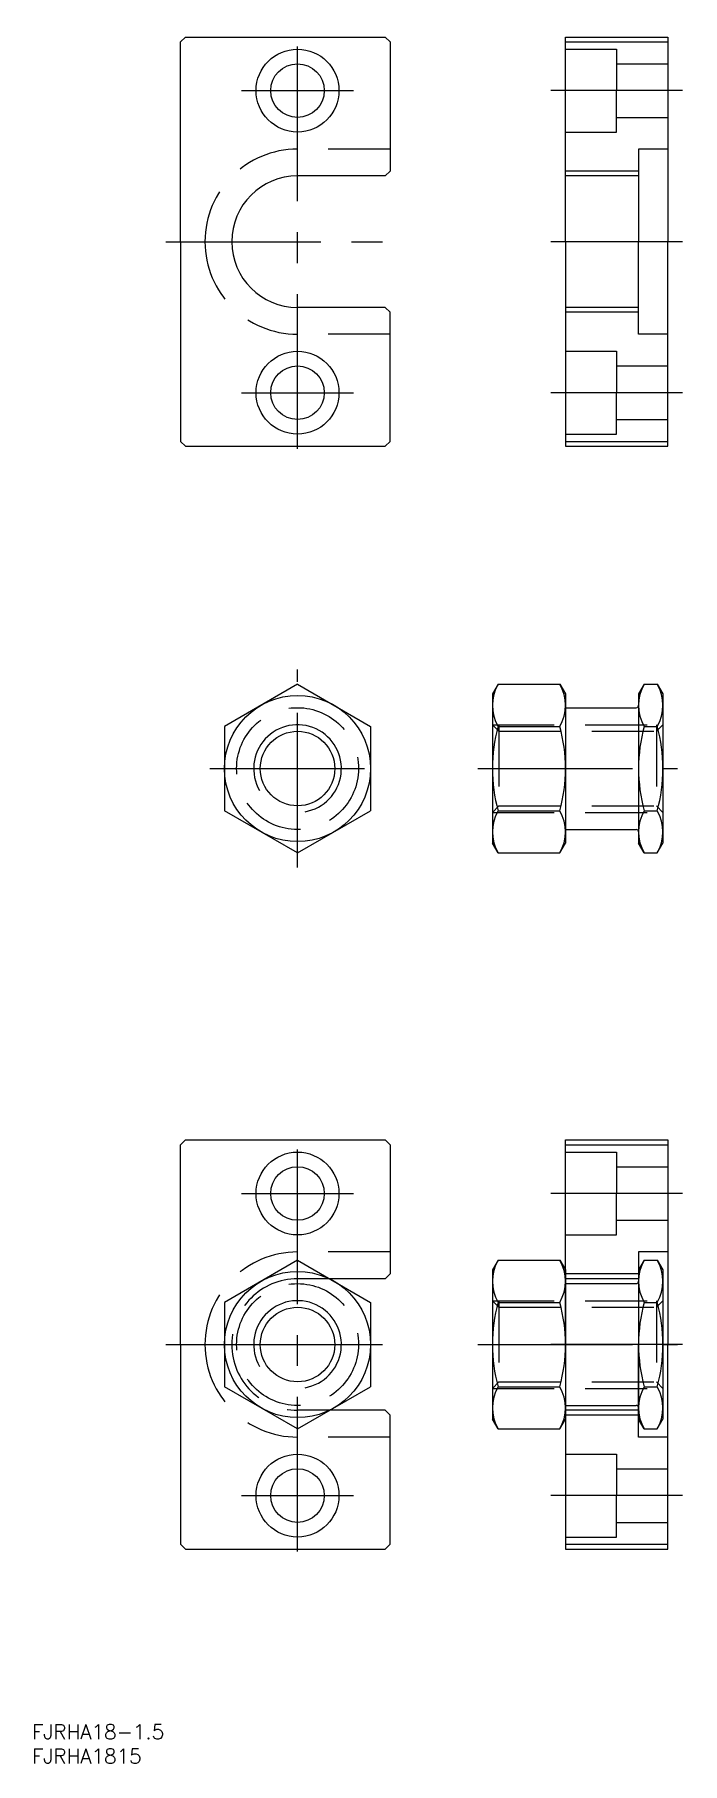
# Model space of a CAD drawing. Extents: x -54 to 79, y -86 to 269.
import ezdxf

# ---------------------------------------------------------------- set-up
doc = ezdxf.new("R2010")
doc.units = 0
doc.linetypes.add('CENTER', pattern=[50.8, 31.75, -6.35, 6.35, -6.35])
doc.linetypes.add('DASHED', pattern=[19.05, 12.7, -6.35])
doc.layers.get('0').update_dxf_attribs({"linetype": 'CONTINUOUS'})
doc.layers.add('CENTER', color=1, linetype='CENTER')
doc.styles.get("Standard").update_dxf_attribs({"font": 'txt.shx', "height": 3, "bigfont": 'bigfont.shx'})

# ---------------------------------------------------------------- blocks, each defined once
blk = doc.blocks.new('*U21')
at = {"color": 7, "linetype": 'CONTINUOUS'}
blk.add_text('FJRHA18-1.5', height=3, dxfattribs=at).set_placement((-54.49, -80.97))
blk = doc.blocks.new('*U22')
at = {"color": 7, "linetype": 'CONTINUOUS'}
blk.add_text('FJRHA1815', height=3, dxfattribs=at).set_placement((-54.49, -85.97))

msp = doc.modelspace()

# ---------------------------------------------------------------- linework, layer by layer
for p, q in [((-24, 267.35), (-23, 268.35)), ((-24, 226.35), (-24, 267.35)), ((-23, 268.35), (18, 268.35)), ((18, 268.35), (19, 267.35)), ((19, 267.35), (19, 240.85)), ((55, 226.35), (55, 268.35)), ((55, 268.35), (76, 268.35)), ((55, 267.35), (76, 267.35)), ((76, 268.35), (76, 226.35)), ((70, 245.35), (70, 226.35)), ((76, 245.35), (70, 245.35)), ((18, 239.85), (0, 239.85)), ((18, 239.85), (19, 240.85)), ((70, 240.85), (55, 240.85)), ((70, 239.85), (55, 239.85)), ((-24, 226.35), (-24, 185.35)), ((55, 226.35), (55, 184.35)), ((70, 207.35), (70, 226.35)), ((76, 184.35), (76, 226.35)), ((18, 212.85), (0, 212.85)), ((18, 212.85), (19, 211.85)), ((19, 185.35), (19, 211.85)), ((70, 212.85), (55, 212.85)), ((70, 211.85), (55, 211.85)), ((76, 207.35), (70, 207.35)), ((-24, 185.35), (-23, 184.35)), ((18, 184.35), (19, 185.35)), ((55, 185.35), (76, 185.35)), ((-23, 184.35), (18, 184.35)), ((55, 184.35), (76, 184.35)), ((0, 135.53), (-15, 126.87)), ((0, 135.53), (15, 126.87)), ((41.16, 135.53), (40, 133.52)), ((41.16, 135.53), (53.84, 135.53)), ((53.84, 135.53), (55, 133.52)), ((71.16, 135.53), (70, 133.52)), ((71.16, 135.53), (73.84, 135.53)), ((73.84, 135.53), (75, 133.52)), ((40, 133.52), (40, 102.9)), ((55, 133.52), (55, 130.71)), ((70, 133.52), (70, 131.21)), ((75, 133.52), (75, 102.9)), ((55, 130.71), (55, 105.71)), ((55, 130.71), (69.5, 130.71)), ((70, 130.71), (70, 105.71)), ((-15, 126.87), (-15, 109.55)), ((15, 126.87), (15, 109.55)), ((41.16, 126.87), (53.84, 126.87)), ((71.16, 126.87), (73.84, 126.87)), ((0, 100.89), (-15, 109.55)), ((0, 100.89), (15, 109.55)), ((41.16, 109.55), (53.84, 109.55)), ((71.16, 109.55), (73.84, 109.55)), ((55, 105.71), (69.5, 105.71)), ((55, 105.71), (55, 102.9)), ((70, 105.21), (70, 102.9)), ((41.16, 100.89), (40, 102.9)), ((41.16, 100.89), (53.84, 100.89)), ((53.84, 100.89), (55, 102.9)), ((71.16, 100.89), (70, 102.9)), ((71.16, 100.89), (73.84, 100.89)), ((73.84, 100.89), (75, 102.9)), ((-24, 41), (-23, 42)), ((-24, 0), (-24, 41)), ((-23, 42), (18, 42)), ((18, 42), (19, 41)), ((19, 41), (19, 14.5)), ((55, 0), (55, 42)), ((55, 42), (76, 42)), ((55, 41), (76, 41)), ((76, 42), (76, 0)), ((70, 19), (70, 0)), ((76, 19), (70, 19)), ((0, 17.32), (-15, 8.66)), ((0, 17.32), (15, 8.66)), ((18, 13.5), (19, 14.5)), ((41.16, 17.32), (40, 15.31)), ((40, 15.31), (40, -15.31)), ((41.16, 17.32), (53.84, 17.32)), ((53.84, 17.32), (55, 15.31)), ((55, 15.31), (55, 12.5)), ((70, 14.5), (55, 14.5)), ((71.16, 17.32), (70, 15.31)), ((70, 15.31), (70, 13)), ((71.16, 17.32), (73.84, 17.32)), ((73.84, 17.32), (75, 15.31)), ((75, 15.31), (75, -15.31)), ((18, 13.5), (6.62, 13.5)), ((70, 13.5), (55, 13.5)), ((55, 12.5), (55, -12.5)), ((55, 12.5), (69.5, 12.5)), ((70, 12.5), (70, -12.5)), ((-15, 8.66), (-15, -8.66)), ((15, 8.66), (15, -8.66)), ((41.16, 8.66), (53.84, 8.66)), ((71.16, 8.66), (73.84, 8.66)), ((-24, 0), (-24, -41)), ((55, 0), (55, -42)), ((70, -19), (70, 0)), ((76, -42), (76, 0)), ((0, -17.32), (-15, -8.66)), ((0, -17.32), (15, -8.66)), ((41.16, -8.66), (53.84, -8.66)), ((71.16, -8.66), (73.84, -8.66)), ((18, -13.5), (6.62, -13.5)), ((18, -13.5), (19, -14.5)), ((55, -12.5), (69.5, -12.5)), ((55, -12.5), (55, -15.31)), ((70, -13.5), (55, -13.5)), ((70, -13), (70, -15.31)), ((19, -41), (19, -14.5)), ((41.16, -17.32), (40, -15.31)), ((41.16, -17.32), (53.84, -17.32)), ((53.84, -17.32), (55, -15.31)), ((70, -14.5), (55, -14.5)), ((71.16, -17.32), (70, -15.31)), ((71.16, -17.32), (73.84, -17.32)), ((73.84, -17.32), (75, -15.31)), ((76, -19), (70, -19)), ((-24, -41), (-23, -42)), ((-23, -42), (18, -42)), ((18, -42), (19, -41)), ((55, -41), (76, -41)), ((55, -42), (76, -42))]:
    msp.add_line(p, q)
at = {"color": 3, "linetype": 'DASHED'}
for p, q in [((55, 265.85), (65.5, 265.85)), ((65.5, 265.85), (65.5, 257.35)), ((65.5, 262.85), (76, 262.85)), ((65.5, 248.85), (65.5, 257.35)), ((55, 248.85), (65.5, 248.85)), ((65.5, 251.85), (76, 251.85)), ((19, 245.35), (0, 245.35)), ((19, 207.35), (0, 207.35)), ((55, 203.85), (65.5, 203.85)), ((65.5, 203.85), (65.5, 195.35)), ((65.5, 200.85), (76, 200.85)), ((65.5, 186.85), (65.5, 195.35)), ((65.5, 189.85), (76, 189.85)), ((55, 186.85), (65.5, 186.85)), ((40, 127.21), (75, 127.21)), ((40, 127.21), (41.35, 125.86)), ((41.35, 127.21), (41.35, 109.21)), ((41.35, 125.86), (73.65, 125.86)), ((73.65, 127.21), (73.65, 109.21)), ((75, 127.21), (73.65, 125.86)), ((40, 109.21), (41.35, 110.56)), ((41.35, 110.56), (73.65, 110.56)), ((75, 109.21), (73.65, 110.56)), ((40, 109.21), (75, 109.21)), ((55, 39.5), (65.5, 39.5)), ((65.5, 39.5), (65.5, 31)), ((65.5, 36.5), (76, 36.5)), ((65.5, 22.5), (65.5, 31)), ((65.5, 25.5), (76, 25.5)), ((55, 22.5), (65.5, 22.5)), ((19, 19), (0, 19)), ((6.62, 13.5), (0, 13.5)), ((40, 9), (75, 9)), ((40, 9), (41.35, 7.65)), ((41.35, 9), (41.35, -9)), ((41.35, 7.65), (73.65, 7.65)), ((73.65, 9), (73.65, -9)), ((75, 9), (73.65, 7.65)), ((40, -9), (41.35, -7.65)), ((40, -9), (75, -9)), ((41.35, -7.65), (73.65, -7.65)), ((75, -9), (73.65, -7.65)), ((6.62, -13.5), (0, -13.5)), ((19, -19), (0, -19)), ((55, -22.5), (65.5, -22.5)), ((65.5, -22.5), (65.5, -31)), ((65.5, -25.5), (76, -25.5)), ((65.5, -39.5), (65.5, -31)), ((65.5, -36.5), (76, -36.5)), ((55, -39.5), (65.5, -39.5))]:
    msp.add_line(p, q, dxfattribs=at)
for centre, radius in [((0, 257.35), 8.5), ((0, 257.35), 5.5), ((0, 195.35), 8.5), ((0, 195.35), 5.5), ((0, 118.21), 15), ((0, 118.21), 7.65), ((0, 31), 8.5), ((0, 31), 5.5), ((0, 0), 15), ((0, 0), 7.65), ((0, -31), 8.5), ((0, -31), 5.5)]:
    msp.add_circle(centre, radius)
for centre in [(0, 118.21), (0, 0)]:
    msp.add_circle(centre, 12.5, dxfattribs=at)
for centre, radius, start, end in [((0, 226.35), 19, 90, 180), ((0, 226.35), 19, 180, 270), ((0, 0), 19, 90, 180), ((0, 0), 13.5, 90, 180), ((0, 0), 19, 180, 270), ((0, 0), 13.5, 180, 270)]:
    msp.add_arc(centre, radius, start, end, dxfattribs=at)
for centre, radius, start, end in [((0, 226.35), 13.5, 90, 180), ((0, 226.35), 13.5, 180, 270), ((48.66, 131.2), 8.66, 150, 210), ((46.34, 131.2), 8.66, 330, 30), ((78.66, 131.2), 8.66, 150, 210), ((66.34, 131.2), 8.66, 330, 30), ((69.5, 131.21), 0.5, 270, 0), ((72.9, 118.21), 32.9, 164.7385, 195.2615), ((22.1, 118.21), 32.9, 344.7385, 15.2615), ((102.9, 118.21), 32.9, 164.7385, 195.2615), ((42.1, 118.21), 32.9, 344.7385, 15.2615), ((48.66, 105.22), 8.66, 150, 210), ((46.34, 105.22), 8.66, 330, 30), ((78.66, 105.22), 8.66, 150, 210), ((66.34, 105.22), 8.66, 330, 30), ((69.5, 105.21), 0.5, 0, 90), ((48.66, 12.99), 8.66, 150, 210), ((46.34, 12.99), 8.66, 330, 30), ((78.66, 12.99), 8.66, 150, 210), ((66.34, 12.99), 8.66, 330, 30), ((69.5, 13), 0.5, 270, 0), ((72.9, 0), 32.9, 164.7385, 195.2615), ((22.1, 0), 32.9, 344.7385, 15.2615), ((102.9, 0), 32.9, 164.7385, 195.2615), ((42.1, 0), 32.9, 344.7385, 15.2615), ((48.66, -12.99), 8.66, 150, 210), ((46.34, -12.99), 8.66, 330, 30), ((78.66, -12.99), 8.66, 150, 210), ((66.34, -12.99), 8.66, 330, 30), ((69.5, -13), 0.5, 0, 90)]:
    msp.add_arc(centre, radius, start, end)
at = {"color": 3, "linetype": 'CONTINUOUS'}
for centre in [(0, 118.21), (0, 0)]:
    msp.add_arc(centre, 9, 280, 210, dxfattribs=at)
at = {"layer": 'CENTER', "color": 1, "linetype": 'CENTER'}
for p, q in [((0, 183.85), (0, 268.85)), ((-11.5, 257.35), (11.5, 257.35)), ((79, 257.35), (52, 257.35)), ((-27, 226.35), (22, 226.35)), ((79, 226.35), (52, 226.35)), ((-11.5, 195.35), (11.5, 195.35)), ((79, 195.35), (52, 195.35)), ((0, 97.89), (0, 138.53)), ((-18, 118.21), (18, 118.21)), ((37, 118.21), (78, 118.21)), ((0, -42.5), (0, 42.5)), ((-11.5, 31), (11.5, 31)), ((79, 31), (52, 31)), ((-27, 0), (22, 0)), ((-18, 0), (18, 0)), ((37, 0), (78, 0)), ((79, 0), (52, 0)), ((-11.5, -31), (11.5, -31)), ((79, -31), (52, -31))]:
    msp.add_line(p, q, dxfattribs=at)

# ---------------------------------------------------------------- block references
at = {"color": 7, "linetype": 'CONTINUOUS'}
for name in ['*U21', '*U22']:
    msp.add_blockref(name, (0, 0), dxfattribs=at)

doc.saveas('drawing.dxf')
